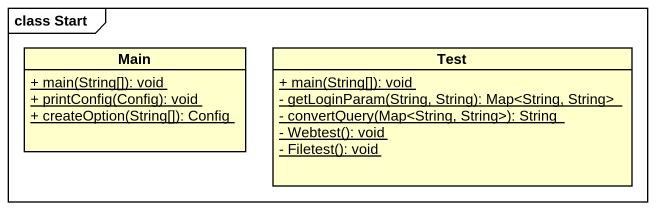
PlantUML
@startuml
mainframe class Start
hide circle
hide empty members
skinparam classAttributeIconSize 0
class Main {
  {static} + main(String[]): void
  {static} + printConfig(Config): void
  {static} + createOption(String[]): Config
}
class Test {
  {static} + main(String[]): void
  {static} - getLoginParam(String, String): Map<String, String>
  {static} - convertQuery(Map<String, String>): String
  {static} - Webtest(): void
  {static} - Filetest(): void
}
@enduml
